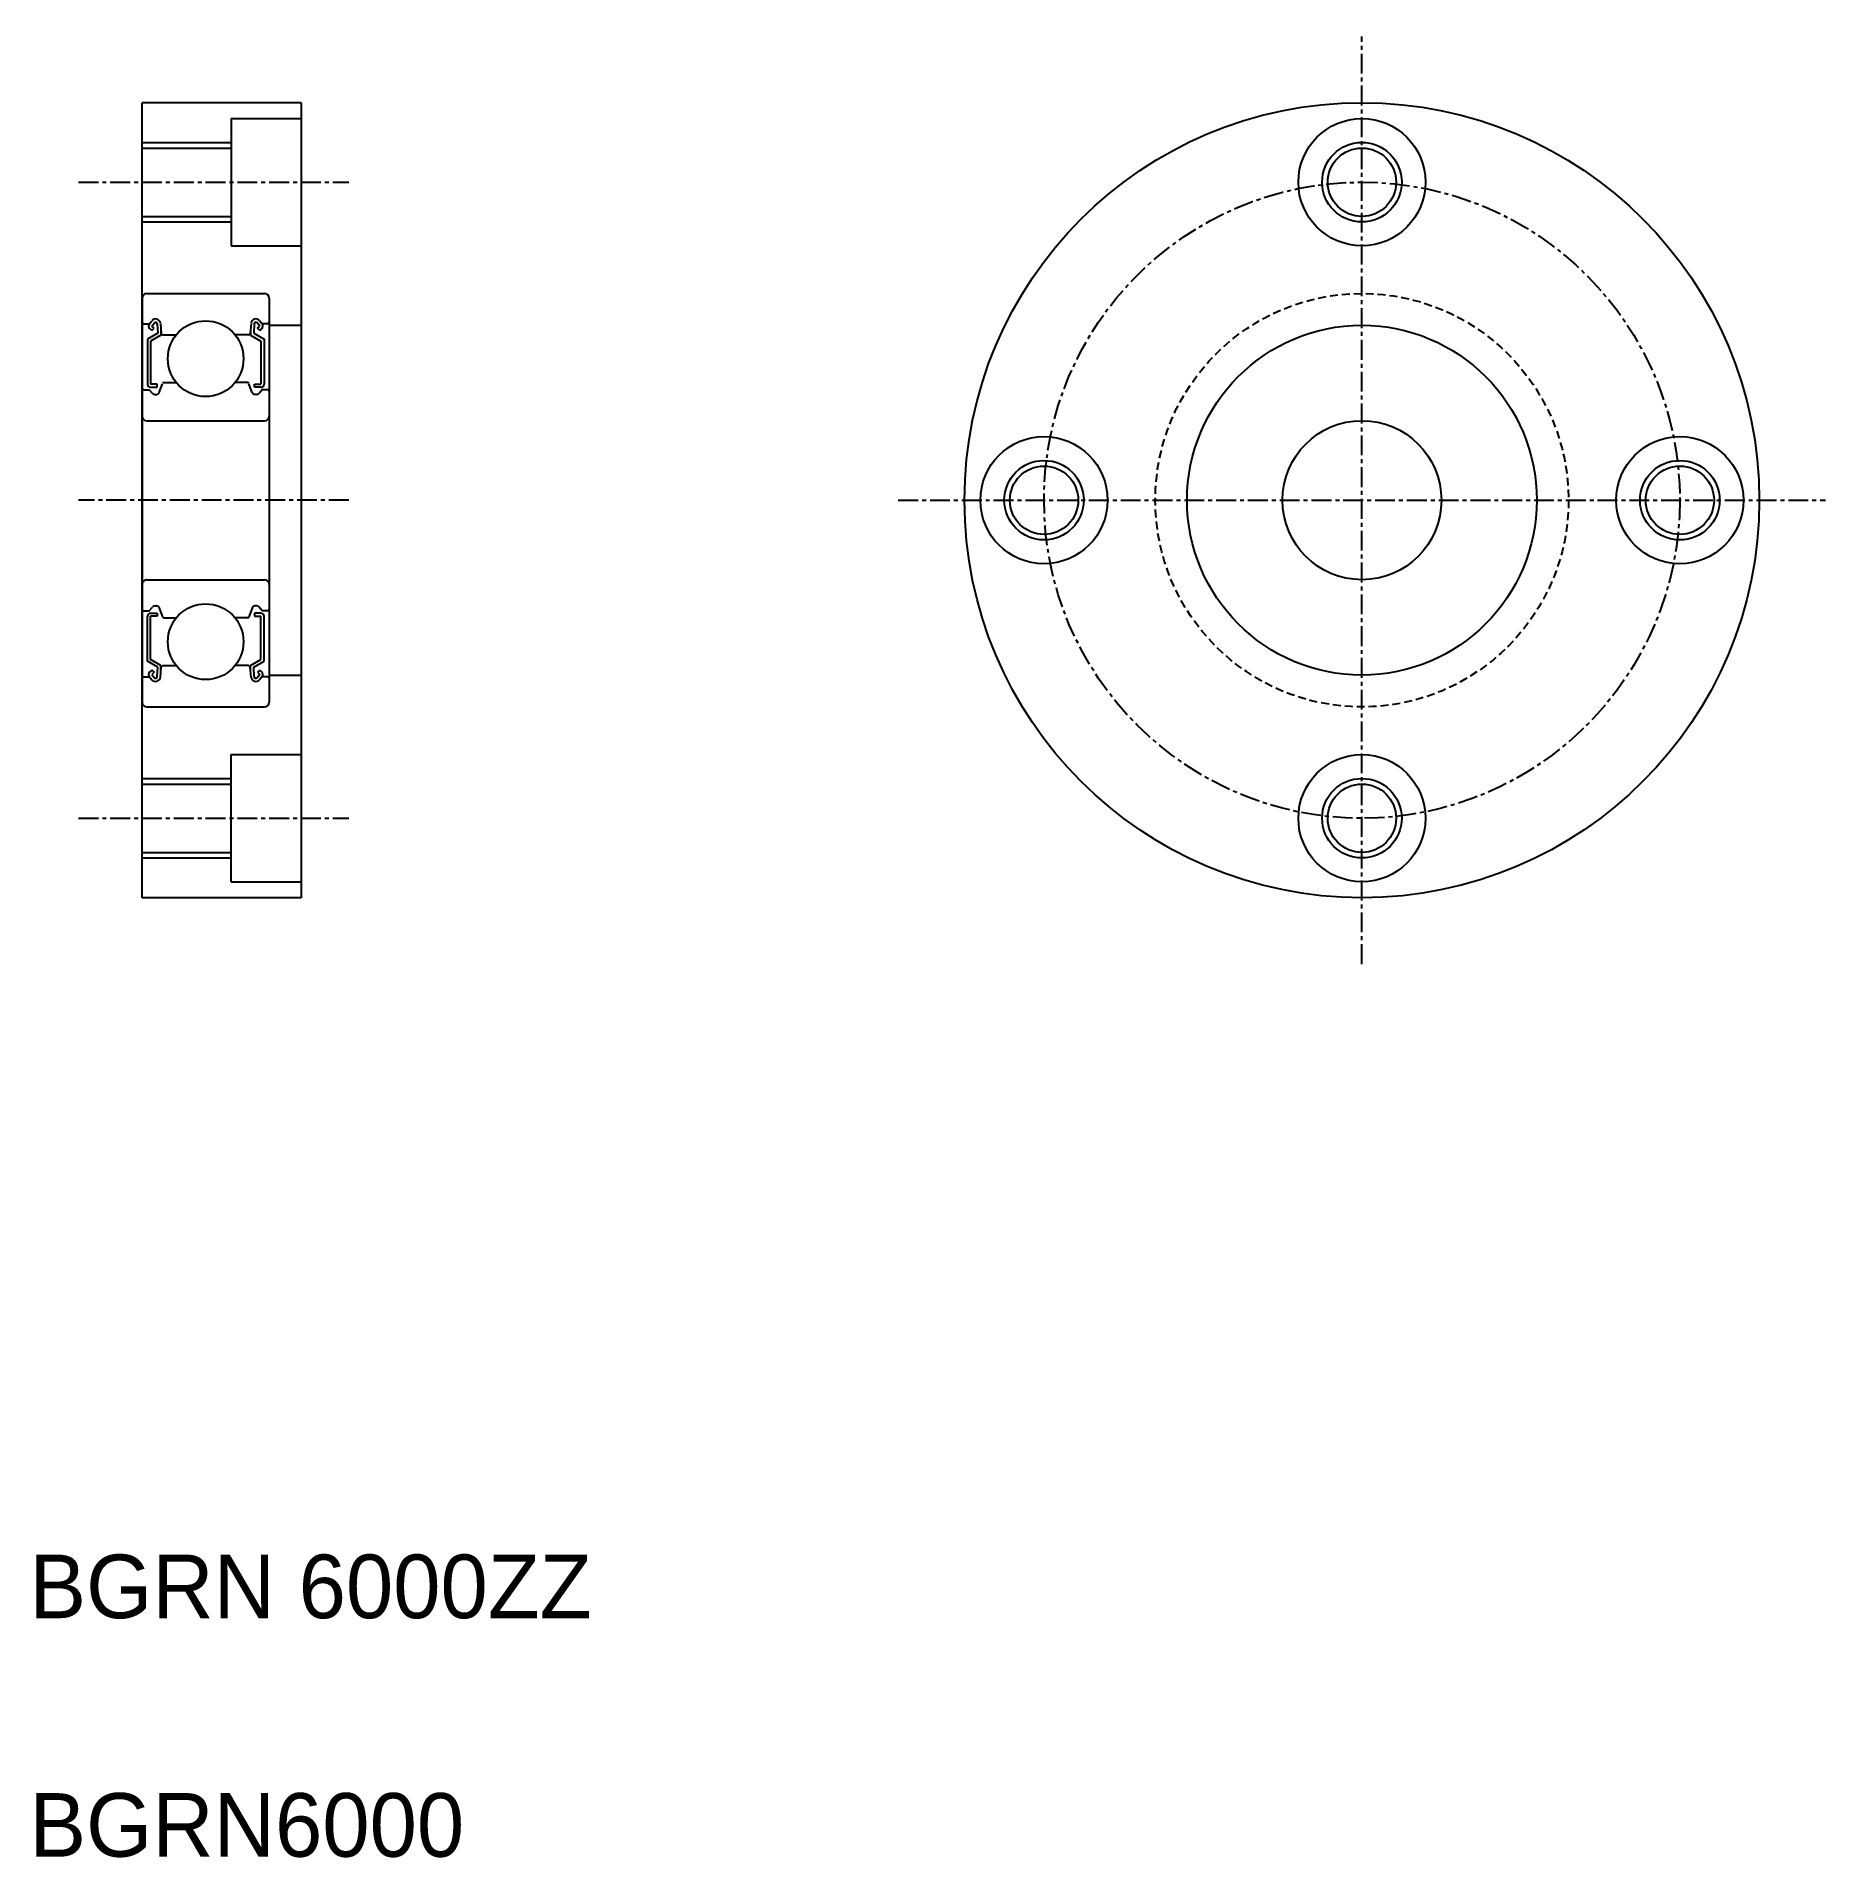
# Model space of a CAD drawing. Extents: x 197 to 309, y 66 to 180.
import ezdxf

# ---------------------------------------------------------------- set-up
doc = ezdxf.new("R2010")
doc.units = 0
doc.linetypes.add('CENTER', pattern=[2, 1.25, -0.25, 0.25, -0.25])
doc.linetypes.add('DASHED', pattern=[0.75, 0.5, -0.25])
doc.layers.get('0').update_dxf_attribs({"linetype": 'CONTINUOUS'})
doc.layers.add('CENTER', color=1, linetype='CENTER')

msp = doc.modelspace()

# ---------------------------------------------------------------- linework, layer by layer
for p, q in [((203.45, 126.15), (203.45, 176.15)), ((213.45, 176.15), (203.45, 176.15)), ((213.45, 176.15), (213.45, 126.15)), ((209.05, 175.15), (209.05, 167.15)), ((209.05, 175.15), (213.45, 175.15)), ((203.45, 173.3), (209.05, 173.3)), ((203.45, 169), (209.05, 169)), ((204.85, 169), (204.85, 169)), ((206.25, 169), (206.25, 169)), ((209.05, 167.15), (213.45, 167.15)), ((203.45, 163.85), (203.45, 138.45)), ((203.75, 164.15), (211.15, 164.15)), ((211.45, 163.85), (211.45, 138.45)), ((203.55, 162.25), (203.91, 162.25)), ((204.44, 161.65), (203.79, 161.27)), ((203.9, 162.23), (204.07, 162.44)), ((204.06, 161.82), (203.92, 161.96)), ((204.64, 161.53), (203.99, 161.16)), ((204.06, 162.1), (204.23, 162.31)), ((204.2, 161.96), (204.06, 162.1)), ((204.06, 161.82), (204.2, 161.96)), ((204.4, 162.25), (204.44, 161.65)), ((204.6, 162.27), (204.66, 161.64)), ((204.64, 161.89), (204.64, 161.53)), ((204.76, 161.55), (205.61, 161.55)), ((210.15, 161.55), (209.3, 161.55)), ((210.31, 162.27), (210.25, 161.64)), ((210.27, 161.89), (210.27, 161.53)), ((210.27, 161.53), (210.92, 161.16)), ((210.51, 162.25), (210.47, 161.65)), ((210.47, 161.65), (211.12, 161.27)), ((210.85, 162.1), (210.68, 162.31)), ((210.71, 161.96), (210.85, 162.1)), ((210.85, 161.82), (210.71, 161.96)), ((211.01, 162.23), (210.84, 162.44)), ((210.85, 161.82), (210.99, 161.96)), ((211.35, 162.25), (210.99, 162.25)), ((211.45, 162.15), (213.45, 162.15)), ((203.79, 161.27), (203.79, 158.45)), ((203.99, 161.16), (203.99, 158.45)), ((210.92, 161.16), (210.92, 158.45)), ((211.12, 161.27), (211.12, 158.45)), ((203.55, 158.1), (203.9, 158.1)), ((203.9, 158.1), (204.1, 157.87)), ((204.39, 158.45), (203.99, 158.45)), ((203.99, 158.25), (204.39, 158.25)), ((204.39, 158.25), (204.39, 158.45)), ((204.53, 157.93), (204.73, 158.48)), ((204.83, 158.55), (205.61, 158.55)), ((210.08, 158.55), (209.3, 158.55)), ((210.38, 157.93), (210.17, 158.48)), ((210.52, 158.25), (210.52, 158.45)), ((210.52, 158.45), (210.92, 158.45)), ((210.92, 158.25), (210.52, 158.25)), ((211, 158.1), (210.81, 157.87)), ((211.35, 158.1), (211, 158.1)), ((204.25, 157.8), (204.35, 157.8)), ((210.66, 157.8), (210.56, 157.8)), ((203.75, 156.15), (211.15, 156.15)), ((203.75, 146.15), (211.15, 146.15)), ((203.9, 144.2), (204.1, 144.43)), ((204.25, 144.5), (204.35, 144.5)), ((204.53, 144.37), (204.73, 143.81)), ((210.38, 144.37), (210.17, 143.81)), ((210.66, 144.5), (210.56, 144.5)), ((211, 144.2), (210.81, 144.43)), ((203.55, 144.2), (203.9, 144.2)), ((203.79, 141.02), (203.79, 143.85)), ((203.99, 144.05), (204.39, 144.05)), ((203.99, 141.14), (203.99, 143.85)), ((204.39, 143.85), (203.99, 143.85)), ((204.39, 144.05), (204.39, 143.85)), ((204.83, 143.75), (205.61, 143.75)), ((210.08, 143.75), (209.3, 143.75)), ((210.52, 144.05), (210.52, 143.85)), ((210.92, 144.05), (210.52, 144.05)), ((210.52, 143.85), (210.92, 143.85)), ((210.92, 141.14), (210.92, 143.85)), ((211.35, 144.2), (211, 144.2)), ((211.12, 141.02), (211.12, 143.85)), ((204.44, 140.65), (203.79, 141.02)), ((204.64, 140.76), (203.99, 141.14)), ((210.27, 140.76), (210.92, 141.14)), ((210.47, 140.65), (211.12, 141.02)), ((203.55, 140.05), (203.91, 140.05)), ((203.9, 140.06), (204.07, 139.86)), ((204.06, 140.47), (203.92, 140.33)), ((204.06, 140.47), (204.2, 140.33)), ((204.2, 140.33), (204.06, 140.19)), ((204.06, 140.19), (204.23, 139.99)), ((204.4, 140.05), (204.44, 140.65)), ((204.6, 140.02), (204.66, 140.66)), ((204.64, 140.4), (204.64, 140.76)), ((204.76, 140.75), (205.61, 140.75)), ((210.15, 140.75), (209.3, 140.75)), ((210.31, 140.02), (210.25, 140.66)), ((210.27, 140.4), (210.27, 140.76)), ((210.51, 140.05), (210.47, 140.65)), ((210.85, 140.19), (210.68, 139.99)), ((210.85, 140.47), (210.71, 140.33)), ((210.71, 140.33), (210.85, 140.19)), ((211.01, 140.06), (210.84, 139.86)), ((210.85, 140.47), (210.99, 140.33)), ((211.35, 140.05), (210.99, 140.05)), ((211.45, 140.15), (213.45, 140.15)), ((203.75, 138.15), (211.15, 138.15)), ((209.05, 127.15), (209.05, 135.15)), ((209.05, 135.15), (213.45, 135.15)), ((203.45, 133.3), (209.05, 133.3)), ((203.45, 129), (209.05, 129)), ((209.05, 127.15), (213.45, 127.15)), ((213.45, 126.15), (203.45, 126.15))]:
    msp.add_line(p, q)
at = {"color": 3}
for p, q in [((203.45, 173.65), (209.05, 173.65)), ((203.45, 168.65), (209.05, 168.65)), ((203.45, 133.65), (209.05, 133.65)), ((203.45, 128.65), (209.05, 128.65))]:
    msp.add_line(p, q, dxfattribs=at)
for centre, radius in [((280.19, 151.15), 25), ((280.19, 171.15), 4), ((280.19, 171.15), 2.15), ((207.45, 160.05), 2.38), ((280.19, 151.15), 11), ((280.19, 151.15), 5), ((260.19, 151.15), 4), ((300.19, 151.15), 4), ((260.19, 151.15), 2.15), ((300.19, 151.15), 2.15), ((207.45, 142.25), 2.38), ((280.19, 131.15), 4), ((280.19, 131.15), 2.15)]:
    msp.add_circle(centre, radius)
for centre in [(280.19, 171.15), (260.19, 151.15), (300.19, 151.15), (280.19, 131.15)]:
    msp.add_circle(centre, 2.5, dxfattribs=at)
at = {"color": 3, "linetype": 'DASHED'}
msp.add_circle((280.19, 151.15), 13, dxfattribs=at)
for centre, radius, start, end in [((203.75, 163.85), 0.3, 90, 180), ((211.15, 163.85), 0.3, 0, 90), ((203.55, 162.35), 0.1, 180, 270), ((204.06, 162.1), 0.2, 140.137, 225.002), ((204.3, 162.25), 0.3, 4.9354, 140.137), ((204.3, 162.24), 0.1, 3.1017, 139.9503), ((204.76, 161.65), 0.1, 184.9354, 270), ((210.15, 161.65), 0.1, 270, 355.0646), ((210.61, 162.25), 0.3, 39.863, 175.0646), ((210.61, 162.24), 0.1, 40.0497, 176.8983), ((210.85, 162.1), 0.2, 314.998, 39.863), ((211.35, 162.35), 0.1, 270, 0), ((203.55, 158), 0.1, 90, 180.8103), ((203.99, 158.45), 0.2, 180, 270), ((204.83, 158.45), 0.1, 90, 159.9916), ((210.08, 158.45), 0.1, 20.0084, 90), ((210.92, 158.45), 0.2, 270, 0), ((211.35, 158), 0.1, 359.1897, 90), ((204.25, 158), 0.2, 219.9762, 270), ((204.35, 158), 0.2, 270, 339.9916), ((210.56, 158), 0.2, 200.0084, 270), ((210.66, 158), 0.2, 270, 320.0238), ((203.75, 156.45), 0.3, 180, 270), ((211.15, 156.45), 0.3, 270, 0), ((203.75, 145.85), 0.3, 90, 180), ((211.15, 145.85), 0.3, 0, 90), ((204.25, 144.3), 0.2, 90, 140.0238), ((204.35, 144.3), 0.2, 20.0084, 90), ((210.56, 144.3), 0.2, 90, 159.9916), ((210.66, 144.3), 0.2, 39.9762, 90), ((203.55, 144.3), 0.1, 179.1897, 270), ((203.99, 143.85), 0.2, 90, 180), ((204.83, 143.85), 0.1, 200.0084, 270), ((210.08, 143.85), 0.1, 270, 339.9916), ((210.92, 143.85), 0.2, 0, 90), ((211.35, 144.3), 0.1, 270, 0.8103), ((203.55, 139.95), 0.1, 90, 180), ((204.06, 140.19), 0.2, 134.998, 219.863), ((204.3, 140.05), 0.3, 219.863, 355.0646), ((204.3, 140.05), 0.1, 220.0497, 356.8983), ((204.76, 140.65), 0.1, 90, 175.0646), ((210.15, 140.65), 0.1, 4.9354, 90), ((210.61, 140.05), 0.3, 184.9354, 320.137), ((210.61, 140.05), 0.1, 183.1017, 319.9503), ((210.85, 140.19), 0.2, 320.137, 45.002), ((211.35, 139.95), 0.1, 0, 90), ((203.75, 138.45), 0.3, 180, 270), ((211.15, 138.45), 0.3, 270, 0)]:
    msp.add_arc(centre, radius, start, end)
at = {"layer": 'CENTER', "color": 1, "linetype": 'CENTER'}
for p, q in [((280.19, 121.98), (280.19, 180.32)), ((199.45, 171.15), (216.45, 171.15)), ((216.45, 151.15), (199.45, 151.15)), ((251.02, 151.15), (309.36, 151.15)), ((199.45, 131.15), (216.45, 131.15))]:
    msp.add_line(p, q, dxfattribs=at)
msp.add_circle((280.19, 151.15), 20, dxfattribs=at)

# ---------------------------------------------------------------- texts
for s, p in [('BGRN 6000ZZ', (196.36, 80.84)), ('BGRN6000', (196.36, 65.84))]:
    msp.add_text(s, height=4).set_placement(p)

doc.saveas('drawing.dxf')
